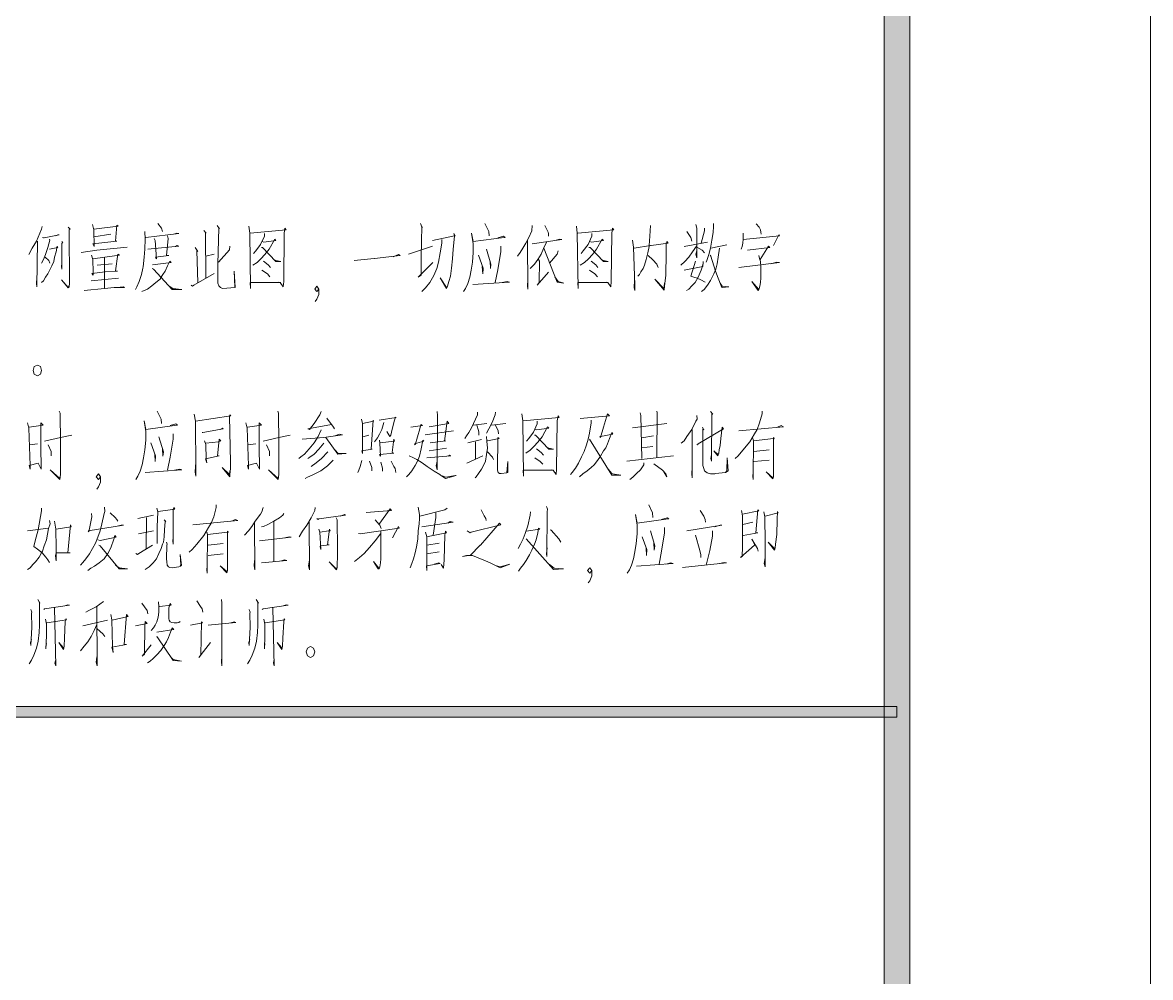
# Model space of a CAD drawing. Header units: millimetres. Extents: x 0 to 829, y 0 to 586.
# Drawn here: x 785.28 to 829.15, y 407.35 to 444.48 of the extents above; entities that cross this region are included whole.
import ezdxf

# ---------------------------------------------------------------- set-up
doc = ezdxf.new("R2010")
doc.units = ezdxf.units.MM

msp = doc.modelspace()

# ---------------------------------------------------------------- hatches: boundary and pattern name
h = msp.add_hatch(color=0)
h.dxf.hatch_style = 2
h.paths.add_polyline_path([(819.788528, 9.36625), (818.80075, 10.3505), (818.80075, 575.281778), (819.788528, 576.266028)])
h = msp.add_hatch(color=0)
h.dxf.hatch_style = 2
h.paths.add_polyline_path([(769.958667, 417.466639), (769.958667, 417.889972), (819.294639, 417.889972), (819.294639, 417.466639)])

# ---------------------------------------------------------------- linework, layer by layer
at = {"color": 0, "lineweight": 0}
for points in [[(0, 0), (0, 585.632278), (829.154778, 585.632278), (829.154778, 0)], [(819.788528, 9.36625), (818.80075, 10.3505), (818.80075, 575.281778), (819.788528, 576.266028)], [(786.020639, 430.953333), (785.97125, 431.1015), (785.854833, 431.161472), (785.734889, 431.1015), (785.6855, 430.953333), (785.734889, 430.805167), (785.854833, 430.745194), (785.97125, 430.805167)], [(796.642778, 420.006639), (796.593389, 420.154806), (796.473444, 420.214778), (796.357028, 420.154806), (796.307639, 420.006639), (796.357028, 419.858472), (796.473444, 419.794972), (796.593389, 419.858472)], [(769.958667, 417.466639), (769.958667, 417.889972), (819.294639, 417.889972), (819.294639, 417.466639)]]:
    msp.add_lwpolyline(points, close=True, dxfattribs=at)
for points in [[(787.996194, 436.629528), (788.045583, 436.421389), (788.063222, 435.772278), (788.010306, 435.878111), (788.948694, 435.983944), (788.899306, 435.983944), (788.948694, 436.608361), (788.998083, 436.566028), (788.045583, 436.442556)], [(790.536194, 436.671861), (790.687889, 436.484889), (790.719639, 436.357889)], [(792.843361, 436.587194), (792.945667, 436.463722), (792.910389, 436.484889), (792.878639, 435.105528), (792.878639, 434.519917), (792.878639, 434.350583), (792.910389, 434.248278), (792.977417, 434.184778), (793.062083, 434.142444), (793.548917, 434.184778), (793.513639, 434.812722), (793.531278, 434.205944)], [(800.756167, 436.671861), (800.823194, 436.506056), (800.805556, 436.566028), (800.787917, 435.377167), (800.787917, 434.664556), (800.6715, 434.583417), (801.239472, 435.147861)], [(803.264417, 436.671861), (803.412583, 436.357889), (803.430222, 436.192083)], [(805.102389, 436.587194), (805.088278, 436.379056), (804.968333, 436.128583), (804.851917, 435.899278), (804.7355, 435.712306), (804.636722, 435.542972), (804.534417, 435.398333)], [(805.589222, 436.587194), (805.723278, 436.336722), (805.737389, 436.27675), (805.737389, 436.170917)], [(809.702611, 436.587194), (809.684972, 436.170917), (809.653222, 435.814611), (809.653222, 435.772278), (809.600306, 435.521806), (809.533278, 435.271333), (809.469778, 435.042028), (809.416861, 434.915028), (809.335722, 434.791556), (809.282806, 434.685722), (809.215778, 434.622222)], [(811.473556, 436.629528), (811.508833, 436.484889), (811.508833, 435.334833), (811.473556, 435.479472), (811.508833, 435.606472)], [(812.161472, 436.671861), (812.161472, 436.548389), (812.143833, 436.315556), (812.094444, 436.02275), (812.045056, 435.712306), (811.978028, 435.458306), (811.893361, 435.229), (811.875722, 435.1655)], [(813.816, 436.650694), (813.932417, 436.527222), (813.981806, 436.421389), (813.999444, 436.336722), (814.017083, 436.255583)], [(786.038278, 436.548389), (786.020639, 436.442556), (785.819556, 435.983944), (785.65375, 435.712306), (785.519694, 435.458306)], [(786.055917, 436.128583), (786.087667, 436.107417), (786.122944, 436.107417), (786.708556, 436.234417), (786.655639, 436.234417), (786.5745, 436.192083)], [(787.057806, 436.527222), (787.124833, 436.442556), (787.093083, 436.421389), (787.107194, 434.350583), (787.107194, 434.329417), (787.093083, 434.205944), (787.057806, 434.163611), (786.789694, 434.477583), (787.057806, 434.184778), (787.093083, 434.269444)], [(788.045583, 436.14975), (788.715861, 436.255583)], [(790.03525, 436.357889), (790.052889, 436.065083), (790.03525, 435.669972), (790.0035, 435.356), (789.968222, 434.978528), (789.950583, 434.936194), (789.901194, 434.685722), (789.816528, 434.414083), (789.71775, 434.205944), (789.668361, 434.100111)], [(790.070528, 436.128583), (791.358167, 436.27675), (791.2735, 436.294389), (791.157083, 436.255583)], [(790.402139, 436.08625), (790.437417, 436.001583), (790.486806, 435.2925), (790.455056, 435.356), (790.970111, 435.4195), (790.871333, 435.4195), (790.938361, 436.08625), (790.920722, 436.192083)], [(792.324778, 436.400222), (792.427083, 436.294389), (792.391806, 436.315556), (792.409444, 434.541083)], [(794.081611, 436.566028), (794.116889, 436.294389), (794.148639, 434.142444), (794.131, 434.37175), (795.319861, 434.37175), (795.235194, 434.392917), (795.069389, 434.37175)], [(794.131, 436.294389), (795.538583, 436.421389), (795.485667, 436.484889), (795.453917, 436.294389), (795.436278, 434.414083), (795.418639, 434.205944), (795.302222, 434.37175)], [(794.684861, 436.27675), (794.684861, 436.170917), (794.533167, 435.856944), (794.349722, 435.606472), (794.265056, 435.500639)], [(801.221833, 436.001583), (802.075556, 436.192083), (802.057917, 436.27675), (802.110833, 436.192083), (802.075556, 436.170917), (802.026167, 435.669972), (802.008528, 435.2925), (801.959139, 434.936194), (801.927389, 434.622222), (801.860361, 434.414083), (801.807444, 434.227111), (801.775694, 434.142444), (801.525222, 434.56225), (801.775694, 434.184778)], [(803.765361, 436.107417), (803.984083, 436.170917), (804.051111, 436.128583), (804.015833, 436.128583), (802.812861, 435.962778), (802.745833, 436.294389), (802.812861, 435.878111), (802.812861, 435.542972), (802.777583, 435.1655), (802.728194, 434.855056), (802.678806, 434.583417), (802.594139, 434.329417), (802.509472, 434.142444), (802.428333, 434.018972)], [(806.827472, 436.566028), (806.859222, 436.294389), (806.890972, 434.142444), (806.876861, 434.37175), (808.062194, 434.37175), (807.981056, 434.392917), (807.811722, 434.37175)], [(806.876861, 436.294389), (808.280917, 436.421389), (808.231528, 436.484889), (808.19625, 436.294389), (808.182139, 434.414083), (808.1645, 434.205944), (808.048083, 434.37175)], [(807.427194, 436.27675), (807.427194, 436.170917), (807.279028, 435.856944), (807.092056, 435.606472), (807.010917, 435.500639)], [(811.124306, 436.357889), (811.276, 436.128583), (811.30775, 435.983944)], [(811.808694, 436.484889), (811.808694, 436.379056), (811.674639, 435.899278)], [(813.315056, 436.294389), (813.315056, 436.065083), (813.297417, 435.899278), (813.265667, 435.772278), (813.230389, 435.669972)], [(813.315056, 436.043917), (814.719111, 436.192083), (814.701472, 436.234417), (814.486278, 435.814611)], [(785.854833, 435.983944), (785.837194, 434.205944), (785.819556, 434.329417), (785.819556, 434.350583), (785.837194, 434.541083)], [(786.324028, 436.065083), (786.338139, 436.02275), (786.257, 435.729944), (786.172333, 435.458306), (786.087667, 435.271333), (786.020639, 435.126694)], [(786.324028, 435.669972), (786.655639, 435.729944), (786.623889, 435.793444), (786.588611, 435.564139), (786.525111, 435.356), (786.489833, 435.186667), (786.422806, 435.020861), (786.338139, 434.872694), (786.257, 434.706889), (786.172333, 434.583417), (786.087667, 434.43525), (786.020639, 434.37175)], [(786.807333, 435.962778), (786.842611, 435.920444), (786.807333, 435.899278), (786.807333, 434.893861), (786.789694, 434.999694), (786.807333, 435.126694)], [(787.55875, 435.542972), (788.162, 435.627639), (789.350861, 435.751111)], [(790.151667, 435.669972), (791.358167, 435.793444), (791.291139, 435.814611), (791.224111, 435.772278)], [(791.993167, 435.729944), (792.091944, 435.585306), (792.060194, 435.606472), (792.091944, 434.37175)], [(793.347833, 435.793444), (793.330194, 435.648806), (792.896278, 435.1655)], [(794.600194, 435.962778), (794.667222, 435.941611), (795.136417, 436.001583), (795.087028, 436.065083), (794.868306, 435.669972), (794.7025, 435.458306), (794.550806, 435.2925), (794.399111, 435.147861), (794.233306, 435.042028)], [(794.568444, 435.729944), (794.617833, 435.729944), (795.136417, 435.186667), (795.319861, 435.186667), (795.136417, 435.229), (795.05175, 435.271333)], [(800.286972, 435.479472), (801.221833, 435.793444)], [(801.59225, 436.043917), (801.59225, 435.899278), (801.525222, 435.521806), (801.458194, 435.1655), (801.391167, 434.915028), (801.27475, 434.643389), (801.123056, 434.37175), (800.95725, 434.163611), (800.805556, 434.018972)], [(803.881778, 435.793444), (803.881778, 435.585306), (803.765361, 434.872694), (803.666583, 434.37175)], [(804.918944, 436.02275), (804.936583, 434.121278), (804.918944, 434.248278), (804.936583, 434.477583)], [(805.65625, 435.941611), (805.539833, 435.691139), (805.455167, 435.479472), (805.321111, 435.271333), (805.187056, 435.084361), (805.02125, 434.915028)], [(805.102389, 435.878111), (806.255972, 436.043917), (806.174833, 436.065083), (806.040778, 436.02275)], [(805.553944, 435.712306), (806.072528, 434.392917), (806.340639, 434.350583), (806.107806, 434.414083), (805.987861, 434.601056)], [(807.342528, 435.962778), (807.409556, 435.941611), (807.87875, 436.001583), (807.829361, 436.065083), (807.610639, 435.669972), (807.444833, 435.458306), (807.293139, 435.2925), (807.144972, 435.147861), (806.975639, 435.042028)], [(807.310778, 435.729944), (807.360167, 435.729944), (807.87875, 435.186667), (808.062194, 435.186667), (807.87875, 435.229), (807.794083, 435.271333)], [(809.000583, 436.02275), (809.049972, 435.751111), (809.099361, 434.269444), (809.099361, 434.057778), (809.067611, 434.184778), (809.081722, 434.456417)], [(809.067611, 435.712306), (809.702611, 435.814611), (809.734361, 435.814611), (810.387, 435.899278), (810.337611, 435.962778), (810.319972, 435.920444), (810.319972, 435.479472), (810.319972, 435.105528), (810.305861, 435.063194), (810.305861, 434.706889), (810.305861, 434.664556), (810.270583, 434.43525), (810.252944, 434.248278), (810.238833, 434.078944), (809.868417, 434.49875), (810.221194, 434.142444), (810.252944, 434.350583)], [(811.491194, 435.793444), (811.3395, 435.564139), (811.191333, 435.356), (811.039639, 435.186667), (810.887944, 435.042028)], [(811.022, 435.772278), (811.925111, 435.941611)], [(811.508833, 435.751111), (811.709917, 435.627639), (811.808694, 435.521806)], [(812.394306, 435.712306), (812.344917, 435.356), (812.295528, 435.105528), (812.242611, 434.893861), (812.175583, 434.706889), (812.045056, 434.456417), (811.925111, 434.269444), (811.791056, 434.100111), (811.692278, 434.018972)], [(812.059167, 435.712306), (812.680056, 435.835778)], [(813.480861, 435.627639), (814.352222, 435.729944), (814.302833, 435.793444), (813.967694, 435.271333)], [(786.154694, 435.356), (786.306389, 435.229), (786.338139, 435.126694)], [(787.960917, 435.437139), (788.010306, 435.271333), (788.027944, 434.770389), (788.027944, 434.664556), (787.978556, 434.728056), (788.497139, 434.791556), (788.966333, 434.812722), (788.899306, 434.833889), (788.980444, 435.479472), (789.047472, 435.437139), (788.4795, 435.356), (788.010306, 435.2925)], [(788.461861, 435.356), (788.461861, 434.142444)], [(792.726944, 435.479472), (792.409444, 435.398333)], [(798.180889, 435.229), (798.949944, 435.313667), (798.964056, 435.313667), (799.969472, 435.4195), (799.902444, 435.458306), (799.701361, 435.377167)], [(803.013944, 435.437139), (803.197389, 434.936194), (803.17975, 434.706889), (803.162111, 434.999694)], [(803.331444, 435.669972), (803.49725, 435.084361), (803.479611, 434.915028), (803.4655, 435.207833)], [(805.352861, 435.271333), (805.388139, 435.207833), (805.3705, 434.37175), (805.303472, 434.269444), (805.737389, 434.770389)], [(806.107806, 435.606472), (806.072528, 435.479472), (805.772667, 435.126694)], [(809.617944, 435.4195), (809.801389, 435.250167), (809.953083, 435.084361), (810.002472, 434.957361), (809.970722, 435.042028)], [(812.027417, 435.437139), (812.059167, 435.398333), (812.2285, 434.812722), (812.344917, 434.541083), (812.461333, 434.248278), (812.496611, 434.184778), (812.747083, 434.205944), (812.496611, 434.227111), (812.411944, 434.350583)], [(813.918306, 435.4195), (813.950056, 435.313667), (813.981806, 435.186667), (813.999444, 434.978528), (813.999444, 434.770389), (813.999444, 434.541083), (813.981806, 434.392917), (813.967694, 434.290611), (813.950056, 434.184778), (813.918306, 434.100111), (813.900667, 434.057778), (813.650194, 434.414083), (813.918306, 434.100111)], [(788.179639, 435.042028), (788.76525, 435.105528)], [(790.335111, 435.063194), (791.054778, 435.147861), (791.005389, 435.207833), (790.920722, 435.020861), (790.821944, 434.812722), (790.737278, 434.685722), (790.6385, 434.541083), (790.6385, 434.519917), (790.469167, 434.37175), (790.303361, 434.248278), (790.134028, 434.121278), (789.918833, 434.018972)], [(790.321, 434.915028), (790.370389, 434.893861), (791.104167, 434.100111), (791.474583, 434.100111), (791.456944, 434.100111), (791.121806, 434.142444), (790.970111, 434.248278)], [(794.582556, 434.855056), (794.801278, 434.706889), (794.903583, 434.601056)], [(794.649583, 435.207833), (794.836556, 435.063194), (794.917694, 434.957361)], [(807.328417, 434.855056), (807.543611, 434.706889), (807.645917, 434.601056)], [(807.395444, 435.207833), (807.578889, 435.063194), (807.663556, 434.957361)], [(811.022, 434.855056), (811.741667, 434.999694), (811.759306, 435.186667), (811.759306, 435.105528), (811.674639, 434.855056), (811.558222, 434.583417), (811.441806, 434.37175), (811.30775, 434.248278), (811.191333, 434.121278), (811.106667, 434.057778)], [(811.459444, 435.207833), (811.276, 434.622222), (811.392417, 434.583417), (811.526472, 434.541083), (811.660528, 434.477583), (811.826333, 434.392917)], [(813.145722, 434.957361), (814.719111, 435.147861), (814.620333, 435.1655), (814.383972, 435.105528)], [(787.943278, 434.43525), (789.015722, 434.541083)], [(791.841472, 434.269444), (791.890861, 434.227111), (791.94025, 434.269444), (792.726944, 434.728056)], [(802.795222, 434.290611), (804.216917, 434.392917), (804.13225, 434.414083), (803.931167, 434.37175)], [(787.678694, 434.057778), (788.461861, 434.142444), (788.846389, 434.184778), (789.248556, 434.184778), (789.199167, 434.205944), (788.948694, 434.184778)], [(796.656889, 433.6415), (796.723917, 433.726167), (796.808583, 433.913139), (796.808583, 434.121278), (796.723917, 434.227111), (796.642778, 434.121278), (796.723917, 434.018972), (796.808583, 434.121278)], [(786.708556, 429.372889), (786.740306, 429.288222), (786.757944, 428.141694), (786.757944, 427.429083), (786.757944, 426.906972), (786.722667, 426.72), (786.355778, 427.093944), (786.722667, 426.758806)], [(790.518556, 429.372889), (790.67025, 429.058917), (790.687889, 428.893111)], [(791.957889, 429.249417), (792.007278, 428.977778), (792.007278, 428.893111), (792.024917, 427.199778), (792.024917, 426.843472), (791.993167, 427.012806), (792.024917, 427.38675)], [(792.007278, 428.977778), (793.379583, 429.185917), (793.347833, 429.22825), (793.330194, 429.16475), (793.361944, 427.38675), (793.361944, 427.32325), (793.361944, 427.136278), (793.347833, 426.906972), (793.347833, 426.822306), (793.044444, 427.178611), (793.330194, 426.906972), (793.347833, 427.051611)], [(795.203444, 429.372889), (795.235194, 429.288222), (795.252833, 428.141694), (795.252833, 427.429083), (795.252833, 426.906972), (795.221083, 426.72), (794.850667, 427.093944), (795.221083, 426.758806)], [(796.89325, 429.351722), (796.840333, 429.22825), (796.625139, 428.893111), (796.441694, 428.663806), (796.374667, 428.684972), (797.291889, 428.850778), (797.108444, 429.10125), (797.376556, 428.744944), (797.411833, 428.684972)], [(799.151028, 429.016583), (799.817778, 429.122417), (799.786028, 429.143583), (799.736639, 428.977778), (799.634333, 428.557972), (799.602583, 428.4345), (799.567306, 428.392167), (799.450889, 428.579139)], [(801.408806, 429.351722), (801.422917, 429.207083), (801.408806, 427.093944), (801.373528, 427.242111), (801.408806, 427.429083)], [(802.978667, 429.330556), (802.978667, 429.22825), (802.745833, 428.727306), (802.643528, 428.536806), (802.54475, 428.413333), (802.477722, 428.3075)], [(803.680694, 429.330556), (803.666583, 429.22825), (803.546639, 428.935444), (803.412583, 428.684972), (803.331444, 428.515639)], [(804.700222, 429.270583), (804.7355, 428.998944), (804.76725, 426.843472), (804.753139, 427.072778), (805.938472, 427.072778), (805.857333, 427.093944), (805.688, 427.072778)], [(804.753139, 428.998944), (806.157194, 429.122417), (806.107806, 429.185917), (806.072528, 428.998944), (806.054889, 427.115111), (806.040778, 426.906972), (805.924361, 427.072778)], [(806.975639, 429.080083), (808.115111, 429.185917), (808.030444, 429.270583), (807.995167, 429.143583), (807.87875, 428.744944), (807.762333, 428.349833), (807.730583, 428.392167), (807.762333, 428.392167), (808.245639, 428.473306), (808.19625, 428.536806), (808.115111, 428.3075), (808.030444, 428.099361), (807.963417, 427.951194), (807.87875, 427.827722), (807.762333, 427.616056), (807.645917, 427.45025), (807.511861, 427.284444), (807.395444, 427.178611), (807.24375, 427.051611), (807.077944, 426.928139), (806.943889, 426.822306)], [(809.300444, 429.309389), (809.335722, 429.207083), (809.367472, 427.534917)], [(809.953083, 429.372889), (809.970722, 429.309389), (809.953083, 427.57725)], [(811.508833, 429.207083), (811.526472, 429.058917), (811.473556, 428.977778), (811.30775, 428.663806), (811.124306, 428.392167), (811.022, 428.222833), (810.905583, 428.120528)], [(812.045056, 429.351722), (812.126194, 429.249417), (812.094444, 429.270583), (812.076806, 427.429083), (812.059167, 427.534917), (812.076806, 427.679556)], [(814.048833, 429.372889), (814.048833, 429.270583), (813.950056, 428.914278), (813.851278, 428.663806), (813.748972, 428.494472), (813.565528, 428.1805), (813.297417, 427.848889), (813.113972, 427.637222), (812.997556, 427.534917)], [(785.470306, 428.914278), (785.519694, 428.706139), (785.569083, 427.263278), (785.569083, 427.115111), (785.537333, 427.263278), (785.886583, 427.344417), (786.006528, 427.115111), (785.988889, 428.035861), (785.988889, 428.914278), (786.073556, 428.829611), (785.537333, 428.744944)], [(791.023028, 428.808444), (791.238222, 428.871944), (791.30525, 428.829611), (791.2735, 428.829611), (790.070528, 428.663806), (790.0035, 428.998944), (790.070528, 428.579139), (790.070528, 428.244), (790.03525, 427.870056), (789.985861, 427.556083), (789.936472, 427.284444), (789.851806, 427.033972), (789.767139, 426.843472), (789.682472, 426.72)], [(792.261278, 428.536806), (792.293028, 428.536806), (793.079722, 428.684972), (793.062083, 428.706139), (792.963306, 428.663806)], [(793.965194, 428.914278), (794.014583, 428.706139), (794.063972, 427.263278), (794.063972, 427.115111), (794.032222, 427.263278), (794.385, 427.344417), (794.501417, 427.115111), (794.483778, 428.035861), (794.483778, 428.914278), (794.568444, 428.829611), (794.032222, 428.744944)], [(798.463111, 429.058917), (798.498389, 428.893111), (798.498389, 428.286333), (798.498389, 427.721889), (798.48075, 427.827722), (798.882917, 427.887694), (798.833528, 427.887694), (798.914667, 429.016583), (798.932306, 428.977778), (798.498389, 428.893111)], [(799.334472, 428.935444), (799.249806, 428.663806), (799.165139, 428.473306), (799.084, 428.328667), (798.964056, 428.1805)], [(800.38575, 428.744944), (800.837306, 428.808444), (800.770278, 428.850778), (800.738528, 428.684972), (800.555083, 428.057028), (800.519806, 428.099361), (800.890222, 428.201667), (800.854944, 428.244), (800.787917, 427.908861), (800.720889, 427.616056), (800.63975, 427.429083), (800.555083, 427.263278), (800.421028, 427.051611), (800.304611, 426.906972), (800.219944, 426.822306)], [(801.091306, 428.766111), (801.860361, 428.893111), (801.793333, 428.977778), (801.691028, 428.201667), (801.740417, 428.222833), (801.140694, 428.141694)], [(802.812861, 428.829611), (803.345556, 428.893111)], [(802.946917, 428.829611), (803.013944, 428.621472), (803.028056, 428.557972), (803.028056, 428.4345)], [(803.514889, 428.829611), (804.082861, 428.893111)], [(803.680694, 428.829611), (803.783, 428.600306), (803.797111, 428.494472)], [(805.218806, 428.663806), (805.285833, 428.642639), (805.755028, 428.706139), (805.705639, 428.766111), (805.486917, 428.371), (805.321111, 428.162861), (805.169417, 427.993528), (805.02125, 427.848889), (804.851917, 427.743056)], [(805.303472, 428.977778), (805.303472, 428.871944), (805.151778, 428.557972), (804.968333, 428.3075), (804.887194, 428.201667)], [(807.395444, 429.016583), (807.395444, 428.914278), (807.328417, 428.515639), (807.279028, 428.286333), (807.212, 428.057028), (807.127333, 427.806556), (807.025028, 427.598417), (806.908611, 427.344417), (806.792194, 427.157444), (806.658139, 426.991639), (806.591111, 426.906972)], [(809.000583, 428.727306), (810.337611, 428.893111)], [(811.508833, 428.078194), (811.540583, 428.057028), (811.558222, 428.099361), (812.546, 428.684972), (812.496611, 428.744944), (812.443694, 428.3075), (812.411944, 428.035861), (812.376667, 427.870056), (812.362556, 427.743056), (812.327278, 427.637222), (812.175583, 427.827722), (812.327278, 427.679556), (812.344917, 427.721889)], [(811.727556, 428.744944), (811.776944, 428.642639), (811.741667, 428.684972), (811.741667, 427.407917), (811.741667, 427.263278), (811.776944, 427.136278), (811.808694, 427.051611), (811.858083, 427.012806), (811.911, 426.970472), (812.045056, 426.928139), (812.210861, 426.928139), (812.2285, 426.949306), (812.496611, 426.970472), (812.627139, 426.991639), (812.729444, 427.051611), (812.694167, 427.556083), (812.680056, 427.051611), (812.627139, 426.991639)], [(813.145722, 428.600306), (814.884917, 428.766111), (814.786139, 428.808444)], [(814.786139, 428.808444), (814.652083, 428.744944)], [(786.137056, 428.201667), (786.757944, 428.349833), (787.191861, 428.4345)], [(790.585583, 428.371), (790.754917, 427.785389), (790.737278, 427.616056), (790.719639, 427.908861)], [(791.139444, 428.494472), (791.139444, 428.286333), (791.023028, 427.57725), (790.920722, 427.072778)], [(792.360056, 428.222833), (792.409444, 428.078194), (792.427083, 427.51375), (792.444722, 427.365583), (792.391806, 427.51375), (792.928028, 427.637222), (792.896278, 427.637222), (792.861, 427.616056), (792.928028, 428.286333), (792.995056, 428.222833), (792.896278, 428.1805), (792.409444, 428.120528)], [(794.635472, 428.201667), (795.252833, 428.349833), (795.68675, 428.4345)], [(796.89325, 428.642639), (796.773306, 428.392167), (796.625139, 428.141694), (796.424056, 427.908861), (796.240611, 427.700722), (796.106556, 427.598417), (796.021889, 427.534917)], [(796.155944, 428.286333), (796.992028, 428.349833), (797.729333, 428.452139), (797.609389, 428.473306), (797.425944, 428.413333)], [(797.076694, 428.349833), (797.545889, 427.700722), (797.863389, 427.721889), (797.545889, 427.743056), (797.443583, 427.848889)], [(798.5125, 428.371), (798.748861, 428.4345)], [(799.165139, 428.244), (799.182778, 428.120528), (799.200417, 427.616056), (799.165139, 427.679556), (799.719, 427.743056), (799.651972, 427.764222), (799.719, 428.286333), (799.75075, 428.201667), (799.182778, 428.141694)], [(800.939611, 428.452139), (802.043806, 428.600306)], [(802.594139, 428.141694), (803.130361, 428.265167)], [(803.331444, 428.392167), (803.345556, 428.201667), (803.363194, 427.930028), (803.331444, 427.679556), (803.282056, 427.429083), (803.215028, 427.263278), (803.130361, 427.115111), (803.013944, 426.949306), (802.929278, 426.822306), (802.879889, 426.779972)], [(803.363194, 428.222833), (803.81475, 428.3075), (803.765361, 428.349833), (803.765361, 428.222833), (803.747722, 427.220944), (803.747722, 427.072778), (803.783, 426.991639), (803.832389, 426.949306), (803.899417, 426.949306), (804.118139, 426.970472), (804.149889, 426.991639), (804.149889, 427.407917), (804.118139, 426.991639)], [(805.187056, 428.4345), (805.236444, 428.4345), (805.755028, 427.887694), (805.938472, 427.887694), (805.755028, 427.930028), (805.670361, 427.972361)], [(807.328417, 428.286333), (808.19625, 426.885806), (808.549028, 426.885806), (808.231528, 426.928139), (808.19625, 426.949306), (808.062194, 427.115111)], [(809.367472, 428.328667), (809.819028, 428.413333)], [(811.325389, 428.663806), (811.325389, 426.779972), (811.30775, 426.949306), (811.325389, 427.178611)], [(813.681944, 428.3075), (813.717222, 428.222833), (813.699583, 426.843472), (813.699583, 426.72), (813.681944, 426.843472), (813.699583, 426.991639)], [(813.717222, 428.222833), (814.486278, 428.3075), (814.486278, 428.349833), (814.518028, 428.3075), (814.486278, 428.286333), (814.486278, 426.822306), (814.468639, 426.741167), (814.200528, 427.012806), (814.468639, 426.779972)], [(785.554972, 428.057028), (785.854833, 428.099361)], [(786.271111, 428.057028), (786.391056, 427.806556), (786.391056, 427.637222)], [(790.268083, 428.141694), (790.455056, 427.637222), (790.437417, 427.407917), (790.419778, 427.700722)], [(794.049861, 428.057028), (794.349722, 428.099361)], [(794.769528, 428.057028), (794.885944, 427.806556), (794.885944, 427.637222)], [(796.992028, 428.120528), (796.808583, 427.887694), (796.625139, 427.700722), (796.455806, 427.57725), (796.374667, 427.534917)], [(801.091306, 427.827722), (801.775694, 427.930028)], [(802.894, 428.1805), (802.894, 427.492583)], [(805.271722, 427.908861), (805.455167, 427.764222), (805.539833, 427.658389)], [(809.349833, 427.951194), (809.801389, 427.993528)], [(814.316944, 427.870056), (813.731333, 427.806556)], [(797.358917, 427.471417), (797.143722, 427.242111), (796.875611, 427.051611), (796.540472, 426.885806), (796.357028, 426.801139), (796.272361, 426.758806)], [(797.157833, 427.785389), (796.907361, 427.534917), (796.706278, 427.365583), (796.508722, 427.220944)], [(798.48075, 427.45025), (798.413722, 427.220944), (798.364333, 427.072778), (798.314944, 426.991639)], [(798.780611, 427.429083), (798.865278, 427.178611), (798.865278, 427.051611)], [(799.218056, 427.38675), (799.285083, 427.157444), (799.285083, 427.033972)], [(799.616694, 427.429083), (799.719, 427.220944), (799.768389, 427.136278), (799.800139, 426.991639)], [(800.318722, 427.637222), (800.488056, 427.556083), (800.622111, 427.492583), (800.823194, 427.365583), (801.024278, 427.220944), (801.288861, 427.033972), (801.507583, 426.906972), (801.542861, 426.885806), (801.726306, 426.758806), (802.142583, 426.864639), (802.124944, 426.864639), (801.740417, 426.801139), (801.556972, 426.864639)], [(801.006639, 427.556083), (801.9415, 427.637222), (801.892111, 427.658389), (801.842722, 427.616056)], [(802.562389, 427.344417), (803.17975, 427.637222)], [(803.363194, 427.785389), (803.564278, 427.57725), (803.599556, 427.492583)], [(805.204694, 427.556083), (805.419889, 427.407917), (805.522194, 427.305611)], [(808.781861, 427.429083), (810.605722, 427.637222)], [(809.452139, 427.365583), (809.452139, 427.284444), (809.318083, 427.093944), (809.166389, 426.949306), (809.018222, 426.801139), (808.898278, 426.72)], [(813.731333, 427.407917), (814.316944, 427.471417)], [(788.162, 426.342528), (788.229028, 426.427194), (788.313694, 426.614167), (788.313694, 426.822306), (788.229028, 426.928139), (788.144361, 426.822306), (788.229028, 426.72), (788.313694, 426.822306)], [(790.052889, 426.991639), (791.474583, 427.093944), (791.389917, 427.115111), (791.188833, 427.072778)], [(809.836667, 427.32325), (810.171806, 427.072778), (810.305861, 426.928139), (810.337611, 426.822306), (810.221194, 427.012806)], [(788.461861, 425.6405), (788.4795, 425.474694), (788.44775, 425.390028), (788.363083, 424.991389), (788.296056, 424.71975), (788.211389, 424.469278), (788.112611, 424.239972), (787.996194, 424.031833), (787.87625, 423.823694), (787.745722, 423.633194), (787.625778, 423.488556), (787.527, 423.382722)], [(790.553833, 425.474694), (791.206472, 425.555833), (791.157083, 425.619333), (791.139444, 425.5135), (791.139444, 424.469278), (791.139444, 424.197639), (791.121806, 424.324639), (791.139444, 424.448111)], [(792.811611, 425.725167), (792.811611, 425.619333), (792.712833, 425.263028), (792.610528, 425.012556), (792.51175, 424.84675), (792.324778, 424.532778), (792.060194, 424.197639), (791.873222, 423.9895), (791.756806, 423.883667)], [(794.635472, 425.619333), (794.582556, 425.453528), (794.533167, 425.368861), (794.332083, 425.097222), (794.198028, 424.889083), (794.063972, 424.71975), (793.915806, 424.553944)], [(796.656889, 425.619333), (796.642778, 425.5135), (796.508722, 425.224222), (796.339389, 424.931417), (796.173583, 424.698583), (796.039528, 424.490444)], [(800.6715, 425.6405), (800.720889, 425.347694), (800.720889, 425.203056), (800.70325, 424.991389), (800.6715, 424.71975), (800.653861, 424.388139), (800.604472, 424.095333), (800.555083, 423.8625), (800.488056, 423.633194), (800.421028, 423.446222), (800.354, 423.276889)], [(805.65625, 425.661667), (805.705639, 425.555833), (805.688, 425.453528), (805.670361, 423.717861), (805.65625, 423.823694), (805.688, 424.053)], [(809.635583, 425.725167), (809.787278, 425.411194), (809.801389, 425.241861)], [(786.020639, 425.598167), (786.020639, 425.495861), (785.886583, 424.762083), (785.770167, 424.324639), (785.720778, 424.112972), (785.854833, 424.010667), (786.038278, 423.8625), (786.189972, 423.696694), (786.257, 423.590861), (786.324028, 423.488556)], [(787.960917, 425.390028), (787.978556, 425.263028), (787.862139, 424.677417), (787.826861, 424.71975), (789.199167, 424.931417), (789.1145, 424.931417), (789.015722, 424.91025)], [(788.680583, 425.411194), (788.881667, 425.241861), (788.948694, 425.160722), (788.980444, 425.097222)], [(790.370389, 425.326528), (789.767139, 425.203056)], [(790.102278, 425.241861), (790.084639, 424.010667)], [(790.504444, 425.598167), (790.536194, 425.453528), (790.518556, 424.867917), (790.518556, 424.218806), (790.518556, 424.324639), (790.518556, 424.490444)], [(795.436278, 425.390028), (795.404528, 425.326528), (795.270472, 425.224222), (795.05175, 425.097222), (794.818917, 424.970222), (794.649583, 424.889083), (794.568444, 424.867917)], [(796.723917, 425.203056), (796.773306, 425.160722), (796.808583, 425.181889), (797.84575, 425.326528), (797.796361, 425.347694), (797.644667, 425.284194)], [(797.478861, 425.224222), (797.510611, 425.139556), (797.52825, 424.031833), (797.52825, 423.675528), (797.510611, 423.446222), (797.510611, 423.298056), (797.492972, 423.19575), (797.21075, 423.509722), (797.478861, 423.238083), (797.510611, 423.298056)], [(798.646556, 425.432361), (799.634333, 425.5135), (799.584944, 425.577), (799.133389, 424.970222)], [(801.793333, 425.598167), (801.708667, 425.534667), (800.738528, 425.284194)], [(801.355889, 425.411194), (801.355889, 425.241861), (801.257111, 424.553944)], [(803.112722, 425.534667), (803.229139, 425.305361), (803.296167, 425.203056), (803.313806, 425.118389)], [(805.035361, 425.453528), (805.02125, 425.326528), (804.936583, 424.91025), (804.834278, 424.617444), (804.753139, 424.405778), (804.650833, 424.197639), (804.552056, 424.031833)], [(810.136528, 425.160722), (810.35525, 425.224222), (810.422278, 425.181889), (810.387, 425.181889), (809.184028, 425.012556), (809.117, 425.347694), (809.184028, 424.931417), (809.184028, 424.596278), (809.14875, 424.218806), (809.099361, 423.904833), (809.049972, 423.633194), (808.965306, 423.382722), (808.884167, 423.19575), (808.7995, 423.06875)], [(811.642889, 425.5135), (811.776944, 425.284194), (811.826333, 425.160722), (811.843972, 425.054889)], [(813.248028, 425.5135), (813.279778, 425.305361), (813.279778, 424.677417), (813.279778, 424.155306), (813.279778, 424.095333), (813.265667, 423.717861), (813.21275, 423.675528), (813.748972, 424.155306), (813.766611, 424.176472), (813.650194, 424.388139), (813.865389, 424.031833), (813.900667, 423.926)], [(813.279778, 425.368861), (813.918306, 425.495861), (813.883028, 425.534667), (813.798361, 424.638611), (813.883028, 424.638611), (813.315056, 424.532778)], [(814.115861, 425.453528), (814.151139, 425.263028), (814.168778, 424.261139), (814.168778, 424.197639), (814.168778, 423.319222), (814.1335, 423.446222), (814.168778, 423.675528)], [(814.168778, 425.284194), (814.669722, 425.411194), (814.652083, 425.474694), (814.634444, 425.160722), (814.620333, 424.575111), (814.567417, 424.197639), (814.553306, 424.053), (814.535667, 423.968333), (814.285194, 424.282306), (814.535667, 424.031833)], [(786.324028, 425.118389), (786.355778, 424.991389), (786.28875, 424.804417), (786.204083, 424.366972), (786.122944, 424.134139), (786.055917, 423.926), (786.020639, 423.8625), (785.921861, 423.696694), (785.787806, 423.509722), (785.671389, 423.403889), (785.569083, 423.276889), (785.470306, 423.216917)], [(785.470306, 424.71975), (786.28875, 424.825583)], [(786.525111, 425.097222), (786.5745, 424.78325), (786.588611, 424.053), (786.588611, 423.548528), (786.556861, 423.739028), (786.588611, 423.8625), (787.124833, 423.8625), (787.040167, 423.8625), (787.142472, 424.949056), (787.174222, 424.867917), (786.5745, 424.78325)], [(790.786667, 425.139556), (790.853694, 425.076056), (790.821944, 425.076056), (790.804306, 424.762083), (790.786667, 424.490444), (790.754917, 424.282306), (790.719639, 424.197639), (790.67025, 424.031833), (790.585583, 423.841333), (790.486806, 423.633194), (790.35275, 423.467389), (790.201056, 423.319222), (790.052889, 423.216917)], [(791.9085, 424.949056), (793.647694, 425.118389), (793.548917, 425.160722)], [(793.548917, 425.160722), (793.414861, 425.097222)], [(794.300333, 425.033722), (794.317972, 423.19575), (794.282694, 423.361556), (794.300333, 423.569694)], [(795.05175, 425.076056), (795.05175, 423.530889)], [(796.424056, 425.054889), (796.441694, 423.19575), (796.406417, 423.361556), (796.441694, 423.590861)], [(796.808583, 424.78325), (796.840333, 424.659778), (796.875611, 423.9895), (796.857972, 424.112972), (796.875611, 424.134139), (797.21075, 424.176472), (797.143722, 424.176472), (797.224861, 424.78325), (797.2425, 424.71975), (797.175472, 424.71975), (796.857972, 424.659778)], [(798.346694, 424.617444), (798.413722, 424.596278), (799.934194, 424.825583), (799.902444, 424.889083), (799.669611, 424.448111)], [(798.999333, 425.139556), (799.151028, 424.970222), (799.182778, 424.931417), (799.232167, 424.804417)], [(800.805556, 424.867917), (802.026167, 425.054889), (801.90975, 425.076056), (801.825083, 425.012556)], [(802.5765, 424.71975), (802.696444, 424.638611), (802.728194, 424.659778), (803.881778, 424.949056), (803.832389, 425.012556), (803.095083, 424.155306), (803.080972, 424.155306), (802.696444, 423.760194), (802.54475, 423.760194), (802.393056, 423.717861), (802.54475, 423.739028), (802.678806, 423.760194), (802.777583, 423.760194), (803.095083, 423.633194), (803.130361, 423.612028), (803.4655, 423.467389), (803.783, 423.319222), (803.864139, 423.276889), (804.234556, 423.425056), (803.864139, 423.319222), (803.715972, 423.361556)], [(804.869556, 424.698583), (805.405778, 424.78325), (805.352861, 424.825583), (805.321111, 424.638611), (805.254083, 424.366972), (805.187056, 424.197639), (805.088278, 423.968333), (805.003611, 423.781361), (804.869556, 423.569694), (804.76725, 423.403889), (804.650833, 423.25925), (804.569694, 423.153417)], [(805.804417, 424.762083), (805.839694, 424.740917), (806.139556, 424.405778), (806.224222, 424.282306)], [(810.252944, 424.84675), (810.252944, 424.638611), (810.136528, 423.926), (810.03775, 423.425056)], [(811.124306, 424.71975), (812.478972, 424.931417), (812.411944, 424.931417), (812.210861, 424.867917)], [(813.297417, 424.970222), (813.681944, 425.054889)], [(788.211389, 424.366972), (788.296056, 424.345806), (788.913417, 424.469278), (788.864028, 424.532778), (788.832278, 424.388139), (788.715861, 424.053), (788.595917, 423.841333), (788.44775, 423.633194), (788.264306, 423.467389), (788.077333, 423.340389), (787.929167, 423.25925), (787.81275, 423.174583)], [(789.784778, 424.596278), (790.370389, 424.71975)], [(792.444722, 424.659778), (792.476472, 424.575111), (792.458833, 423.19575), (792.458833, 423.06875), (792.444722, 423.19575), (792.458833, 423.340389)], [(792.476472, 424.575111), (793.245528, 424.659778), (793.245528, 424.698583), (793.280806, 424.659778), (793.245528, 424.638611), (793.245528, 423.174583), (793.227889, 423.089917), (792.963306, 423.361556), (793.227889, 423.13225)], [(794.501417, 424.324639), (795.722028, 424.469278), (795.655, 424.490444), (795.485667, 424.448111)], [(799.200417, 424.596278), (798.999333, 424.324639), (798.780611, 424.074167), (798.565417, 423.841333), (798.381972, 423.675528), (798.195, 423.530889)], [(799.218056, 424.71975), (799.218056, 423.633194), (799.200417, 423.467389), (799.182778, 423.319222), (799.151028, 423.238083), (799.11575, 423.238083), (798.932306, 423.530889), (799.133389, 423.25925)], [(800.95725, 424.659778), (801.006639, 424.490444), (801.006639, 423.174583), (800.989, 423.361556), (801.525222, 423.446222), (801.475833, 423.467389), (801.288861, 423.425056)], [(800.989, 424.490444), (801.775694, 424.638611), (801.726306, 424.698583), (801.708667, 424.553944), (801.673389, 423.590861), (801.659278, 423.25925), (801.556972, 423.403889)], [(804.869556, 424.405778), (805.938472, 423.216917), (806.323, 423.238083), (806.308889, 423.238083), (805.956111, 423.25925), (805.772667, 423.403889)], [(809.385111, 424.490444), (809.568556, 423.9895), (809.550917, 423.760194), (809.533278, 424.053)], [(809.702611, 424.71975), (809.868417, 424.134139), (809.854306, 423.968333), (809.836667, 424.261139)], [(811.459444, 424.553944), (811.62525, 423.947167), (811.660528, 423.781361), (811.660528, 423.675528)], [(812.112083, 424.71975), (812.112083, 424.511611), (812.009778, 423.947167), (811.875722, 423.382722)], [(788.246667, 424.155306), (788.296056, 424.134139), (789.033361, 423.238083), (789.364972, 423.238083), (789.033361, 423.276889), (788.899306, 423.382722)], [(789.682472, 423.841333), (789.7495, 423.802528), (789.802417, 423.841333), (790.335111, 424.155306)], [(790.871333, 424.282306), (790.906611, 424.197639), (790.888972, 424.155306), (790.871333, 423.633194), (790.888972, 423.509722), (790.906611, 423.382722), (790.956, 423.319222), (791.005389, 423.298056), (791.104167, 423.276889), (791.358167, 423.319222), (791.421667, 423.340389), (791.456944, 423.382722), (791.407556, 423.802528), (791.439306, 423.382722), (791.407556, 423.340389)], [(793.079722, 424.218806), (792.494111, 424.155306)], [(801.006639, 424.155306), (801.489944, 424.239972)], [(801.489944, 423.904833), (801.006639, 423.823694)], [(792.494111, 423.760194), (793.079722, 423.823694)], [(794.568444, 423.467389), (795.552694, 423.569694), (795.471556, 423.590861), (795.355139, 423.548528)], [(809.166389, 423.340389), (810.588083, 423.446222), (810.503417, 423.467389), (810.305861, 423.425056)], [(810.954972, 423.298056), (812.662417, 423.467389), (812.57775, 423.488556), (812.394306, 423.446222)], [(807.279028, 422.694806), (807.342528, 422.775944), (807.427194, 422.966444), (807.427194, 423.174583), (807.342528, 423.276889), (807.261389, 423.174583), (807.342528, 423.06875), (807.427194, 423.174583)], [(785.872472, 422.05275), (785.953611, 421.908111), (785.9395, 421.950444), (785.9395, 421.509472), (785.9395, 421.488306), (785.9395, 421.050861), (785.921861, 420.758056), (785.886583, 420.422917), (785.819556, 420.151278), (785.720778, 419.879639), (785.622, 419.692667), (785.537333, 419.5445)], [(785.604361, 421.657639), (785.636111, 421.551806), (785.622, 421.509472), (785.636111, 420.966194), (785.604361, 420.257111), (785.586722, 420.380583), (785.622, 420.507583)], [(786.105306, 421.657639), (786.137056, 421.678806), (787.107194, 421.823444), (787.040167, 421.844611), (786.92375, 421.802278)], [(786.525111, 421.721139), (786.5745, 419.463361), (786.539222, 419.565667), (786.556861, 419.6715)], [(788.430111, 421.971611), (788.144361, 421.759944), (787.862139, 421.615306), (787.745722, 421.551806)], [(788.162, 421.759944), (788.179639, 419.463361), (788.144361, 419.608), (788.162, 419.816139)], [(789.918833, 421.908111), (790.119917, 421.615306), (790.151667, 421.488306)], [(790.571472, 421.950444), (790.585583, 421.759944), (790.585583, 421.551806), (790.553833, 421.364833), (790.504444, 421.174333), (790.437417, 421.050861), (790.370389, 420.945028), (790.285722, 420.842722)], [(790.603222, 421.781111), (791.054778, 421.823444), (791.023028, 421.886944), (790.970111, 421.721139), (790.970111, 421.572972), (790.970111, 421.4495), (790.970111, 421.301333), (790.98775, 421.237833), (791.023028, 421.174333), (791.090056, 421.156694), (791.171194, 421.135528), (791.291139, 421.135528), (791.358167, 421.156694), (791.407556, 421.1955)], [(792.060194, 421.992778), (792.19425, 421.781111), (792.261278, 421.678806), (792.293028, 421.551806)], [(793.012694, 422.05275), (793.030333, 421.908111), (793.030333, 419.463361), (793.012694, 419.629167), (793.030333, 419.837306)], [(794.367361, 422.05275), (794.452028, 421.908111), (794.434389, 421.950444), (794.434389, 421.509472), (794.434389, 421.488306), (794.434389, 421.050861), (794.41675, 420.758056), (794.385, 420.422917), (794.317972, 420.151278), (794.215667, 419.879639), (794.116889, 419.692667), (794.032222, 419.5445)], [(794.09925, 421.657639), (794.131, 421.551806), (794.116889, 421.509472), (794.131, 420.966194), (794.09925, 420.257111), (794.081611, 420.380583), (794.116889, 420.507583)], [(794.600194, 421.657639), (794.635472, 421.678806), (795.605611, 421.823444), (795.538583, 421.844611), (795.418639, 421.802278)], [(795.02, 421.721139), (795.069389, 419.463361), (795.034111, 419.565667), (795.05175, 419.6715)], [(786.172333, 421.280167), (786.204083, 421.093194), (786.204083, 420.631056), (786.189972, 420.130111), (786.189972, 420.193611), (786.204083, 420.33825)], [(786.221722, 421.135528), (786.990778, 421.259), (786.959028, 421.301333), (786.941389, 421.1955), (786.909639, 420.549917), (786.892, 420.235944), (786.874361, 420.108944), (786.690917, 420.380583), (786.874361, 420.172444)], [(788.581806, 421.237833), (787.625778, 421.029694)], [(788.715861, 421.467139), (788.747611, 421.259), (788.779361, 420.214778), (788.797, 419.985472), (788.747611, 420.193611), (789.315583, 420.299444), (789.230917, 420.299444), (789.315583, 421.467139), (789.382611, 421.386), (788.76525, 421.237833)], [(794.667222, 421.280167), (794.7025, 421.093194), (794.7025, 420.631056), (794.684861, 420.130111), (794.684861, 420.193611), (794.7025, 420.33825)], [(794.716611, 421.135528), (795.485667, 421.259), (795.453917, 421.301333), (795.436278, 421.1955), (795.404528, 420.549917), (795.386889, 420.235944), (795.36925, 420.108944), (795.185806, 420.380583), (795.36925, 420.172444)], [(788.162, 421.072028), (788.063222, 420.842722), (787.943278, 420.613417), (787.81275, 420.40175), (787.678694, 420.235944), (787.527, 420.048972)], [(788.179639, 420.902694), (788.394833, 420.715722), (788.4795, 420.613417)], [(789.668361, 421.029694), (790.119917, 421.114361), (790.052889, 421.1955), (790.03525, 421.029694), (790.017611, 419.921972), (789.936472, 419.837306), (790.285722, 420.278278)], [(790.504444, 420.779222), (791.157083, 420.885056), (791.104167, 420.945028), (791.037139, 420.779222), (790.956, 420.571083), (790.871333, 420.40175), (790.786667, 420.257111), (790.652611, 420.066611), (790.504444, 419.900806), (790.35275, 419.756167), (790.236333, 419.650333), (790.134028, 419.586833)], [(791.809722, 421.050861), (792.275389, 421.135528), (792.243639, 421.174333), (792.208361, 419.879639), (792.141333, 419.794972), (792.592889, 420.380583)], [(792.494111, 421.050861), (793.580667, 421.156694), (793.513639, 421.174333), (793.379583, 421.135528)], [(790.486806, 420.59225), (790.518556, 420.59225), (791.139444, 419.6715), (791.456944, 419.650333), (791.139444, 419.713833), (791.054778, 419.794972)]]:
    msp.add_lwpolyline(points, dxfattribs=at)

doc.saveas('drawing.dxf')
